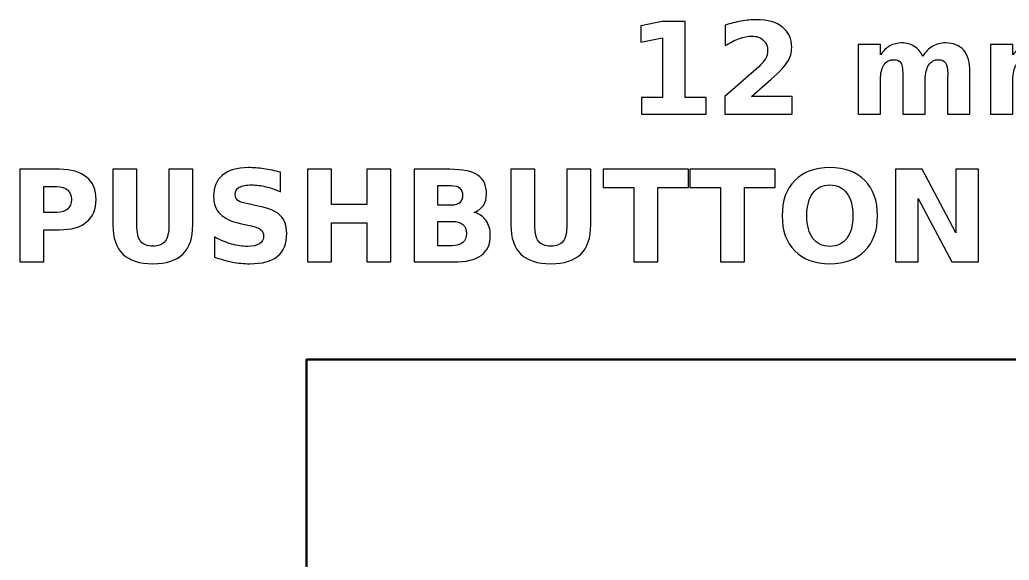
# Model space of a CAD drawing. Header units: centimetres. Extents: x -11.44 to -9.56, y -15.64 to -13.85.
# Drawn here: x -11.443 to -10.345, y -14.448 to -13.848 of the extents above; entities that cross this region are included whole.
import ezdxf

# ---------------------------------------------------------------- set-up
doc = ezdxf.new("R2010")
doc.units = ezdxf.units.CM
doc.header["$MEASUREMENT"] = 0
doc.layers.add('Layer 1', color=7, linetype='Continuous')

msp = doc.modelspace()

# ---------------------------------------------------------------- linework, layer by layer
at = {"layer": 'Layer 1', "color": 7, "lineweight": 50}
msp.add_lwpolyline([(-11.125, -15.475), (-9.875, -15.475), (-9.875, -14.225), (-11.125, -14.225), (-11.125, -15.475)], close=True, dxfattribs=at)
at = {"layer": 'Layer 1', "color": 250}
for points, knots in [([(-10.75327, -13.93415), (-10.75327, -13.93415), (-10.72984, -13.93415), (-10.72984, -13.93415), (-10.72984, -13.93415), (-10.72984, -13.93415), (-10.72984, -13.86766), (-10.72984, -13.86766), (-10.72984, -13.86766), (-10.72984, -13.86766), (-10.75388, -13.87263), (-10.75388, -13.87263), (-10.75388, -13.87263), (-10.75388, -13.87263), (-10.75388, -13.85456), (-10.75388, -13.85456), (-10.75388, -13.85456), (-10.75388, -13.85456), (-10.72998, -13.8496), (-10.72998, -13.8496), (-10.72998, -13.8496), (-10.72998, -13.8496), (-10.70477, -13.8496), (-10.70477, -13.8496), (-10.70477, -13.8496), (-10.70477, -13.8496), (-10.70477, -13.93415), (-10.70477, -13.93415), (-10.70477, -13.93415), (-10.70477, -13.93415), (-10.68135, -13.93415), (-10.68135, -13.93415), (-10.68135, -13.93415), (-10.68135, -13.93415), (-10.68135, -13.95247), (-10.68135, -13.95247), (-10.68135, -13.95247), (-10.68135, -13.95247), (-10.75327, -13.95247), (-10.75327, -13.95247), (-10.75327, -13.95247), (-10.75327, -13.95247), (-10.75327, -13.93415), (-10.75327, -13.93415)], [0, 0, 0, 0, 0.0909091, 0.0909091, 0.0909091, 0.0909091, 0.1818182, 0.1818182, 0.1818182, 0.1818182, 0.2727273, 0.2727273, 0.2727273, 0.2727273, 0.3636364, 0.3636364, 0.3636364, 0.3636364, 0.4545455, 0.4545455, 0.4545455, 0.4545455, 0.5454545, 0.5454545, 0.5454545, 0.5454545, 0.6363636, 0.6363636, 0.6363636, 0.6363636, 0.7272727, 0.7272727, 0.7272727, 0.7272727, 0.8181818, 0.8181818, 0.8181818, 0.8181818, 0.9090909, 0.9090909, 0.9090909, 0.9090909, 1, 1, 1, 1]), ([(-10.63095, -13.93297), (-10.63095, -13.93297), (-10.58567, -13.93297), (-10.58567, -13.93297), (-10.58567, -13.93297), (-10.58567, -13.93297), (-10.58567, -13.95247), (-10.58567, -13.95247), (-10.58567, -13.95247), (-10.58567, -13.95247), (-10.66044, -13.95247), (-10.66044, -13.95247), (-10.66044, -13.95247), (-10.66044, -13.95247), (-10.66044, -13.93297), (-10.66044, -13.93297), (-10.66044, -13.93297), (-10.66044, -13.93297), (-10.62288, -13.89984), (-10.62288, -13.89984), (-10.62288, -13.89984), (-10.61952, -13.8968), (-10.61705, -13.89384), (-10.61545, -13.89095), (-10.61545, -13.89095), (-10.61383, -13.88805), (-10.61303, -13.88504), (-10.61303, -13.88191), (-10.61303, -13.88191), (-10.61303, -13.87709), (-10.61465, -13.87321), (-10.61789, -13.87027), (-10.61789, -13.87027), (-10.62112, -13.86733), (-10.62542, -13.86588), (-10.63081, -13.86588), (-10.63081, -13.86588), (-10.63494, -13.86588), (-10.63946, -13.86677), (-10.64438, -13.86853), (-10.64438, -13.86853), (-10.64929, -13.8703), (-10.65456, -13.87293), (-10.66016, -13.87641), (-10.66016, -13.87641), (-10.66016, -13.87641), (-10.66016, -13.85381), (-10.66016, -13.85381), (-10.66016, -13.85381), (-10.65418, -13.85184), (-10.64828, -13.85033), (-10.64245, -13.8493), (-10.64245, -13.8493), (-10.63661, -13.84826), (-10.6309, -13.84774), (-10.62528, -13.84774), (-10.62528, -13.84774), (-10.61298, -13.84774), (-10.60341, -13.85045), (-10.59659, -13.85588), (-10.59659, -13.85588), (-10.58977, -13.86129), (-10.58636, -13.86884), (-10.58636, -13.87855), (-10.58636, -13.87855), (-10.58636, -13.88415), (-10.58781, -13.88937), (-10.59071, -13.89422), (-10.59071, -13.89422), (-10.5936, -13.89906), (-10.59969, -13.90555), (-10.60896, -13.91369), (-10.60896, -13.91369), (-10.60896, -13.91369), (-10.63095, -13.93297), (-10.63095, -13.93297)], [0, 0, 0, 0, 0.0526316, 0.0526316, 0.0526316, 0.0526316, 0.1052632, 0.1052632, 0.1052632, 0.1052632, 0.1578947, 0.1578947, 0.1578947, 0.1578947, 0.2105263, 0.2105263, 0.2105263, 0.2105263, 0.2631579, 0.2631579, 0.2631579, 0.2631579, 0.3157895, 0.3157895, 0.3157895, 0.3157895, 0.3684211, 0.3684211, 0.3684211, 0.3684211, 0.4210526, 0.4210526, 0.4210526, 0.4210526, 0.4736842, 0.4736842, 0.4736842, 0.4736842, 0.5263158, 0.5263158, 0.5263158, 0.5263158, 0.5789474, 0.5789474, 0.5789474, 0.5789474, 0.6315789, 0.6315789, 0.6315789, 0.6315789, 0.6842105, 0.6842105, 0.6842105, 0.6842105, 0.7368421, 0.7368421, 0.7368421, 0.7368421, 0.7894737, 0.7894737, 0.7894737, 0.7894737, 0.8421053, 0.8421053, 0.8421053, 0.8421053, 0.8947368, 0.8947368, 0.8947368, 0.8947368, 0.9473684, 0.9473684, 0.9473684, 0.9473684, 1, 1, 1, 1]), ([(-10.44092, -13.88812), (-10.43779, -13.88335), (-10.4341, -13.8797), (-10.42979, -13.87721), (-10.42979, -13.87721), (-10.42549, -13.87469), (-10.42079, -13.87345), (-10.41564, -13.87345), (-10.41564, -13.87345), (-10.40677, -13.87345), (-10.40002, -13.87618), (-10.39539, -13.88166), (-10.39539, -13.88166), (-10.39075, -13.88711), (-10.38842, -13.89506), (-10.38842, -13.90548), (-10.38842, -13.90548), (-10.38842, -13.90548), (-10.38842, -13.95247), (-10.38842, -13.95247), (-10.38842, -13.95247), (-10.38842, -13.95247), (-10.41324, -13.95247), (-10.41324, -13.95247), (-10.41324, -13.95247), (-10.41324, -13.95247), (-10.41324, -13.91223), (-10.41324, -13.91223), (-10.41324, -13.91223), (-10.41319, -13.91164), (-10.41317, -13.91103), (-10.41314, -13.91037), (-10.41314, -13.91037), (-10.41312, -13.90974), (-10.4131, -13.90882), (-10.4131, -13.90762), (-10.4131, -13.90762), (-10.4131, -13.90216), (-10.41389, -13.89819), (-10.41552, -13.89574), (-10.41552, -13.89574), (-10.41712, -13.89327), (-10.4197, -13.89205), (-10.42328, -13.89205), (-10.42328, -13.89205), (-10.42798, -13.89205), (-10.43158, -13.89398), (-10.43414, -13.89784), (-10.43414, -13.89784), (-10.43668, -13.90169), (-10.438, -13.90727), (-10.4381, -13.91458), (-10.4381, -13.91458), (-10.4381, -13.91458), (-10.4381, -13.95247), (-10.4381, -13.95247), (-10.4381, -13.95247), (-10.4381, -13.95247), (-10.46291, -13.95247), (-10.46291, -13.95247), (-10.46291, -13.95247), (-10.46291, -13.95247), (-10.46291, -13.91223), (-10.46291, -13.91223), (-10.46291, -13.91223), (-10.46291, -13.90369), (-10.46364, -13.89819), (-10.46512, -13.89574), (-10.46512, -13.89574), (-10.46658, -13.89327), (-10.46919, -13.89205), (-10.47295, -13.89205), (-10.47295, -13.89205), (-10.4777, -13.89205), (-10.48135, -13.894), (-10.48391, -13.89788), (-10.48391, -13.89788), (-10.48647, -13.90176), (-10.48777, -13.90729), (-10.48777, -13.91451), (-10.48777, -13.91451), (-10.48777, -13.91451), (-10.48777, -13.95247), (-10.48777, -13.95247), (-10.48777, -13.95247), (-10.48777, -13.95247), (-10.51258, -13.95247), (-10.51258, -13.95247), (-10.51258, -13.95247), (-10.51258, -13.95247), (-10.51258, -13.87531), (-10.51258, -13.87531), (-10.51258, -13.87531), (-10.51258, -13.87531), (-10.48777, -13.87531), (-10.48777, -13.87531), (-10.48777, -13.87531), (-10.48777, -13.87531), (-10.48777, -13.88662), (-10.48777, -13.88662), (-10.48777, -13.88662), (-10.48473, -13.88224), (-10.48125, -13.87898), (-10.47732, -13.87676), (-10.47732, -13.87676), (-10.4734, -13.87455), (-10.46907, -13.87345), (-10.46434, -13.87345), (-10.46434, -13.87345), (-10.45903, -13.87345), (-10.4543, -13.87474), (-10.45023, -13.87731), (-10.45023, -13.87731), (-10.44614, -13.87989), (-10.44303, -13.88349), (-10.44092, -13.88812)], [0, 0, 0, 0, 0.0344828, 0.0344828, 0.0344828, 0.0344828, 0.0689655, 0.0689655, 0.0689655, 0.0689655, 0.1034483, 0.1034483, 0.1034483, 0.1034483, 0.137931, 0.137931, 0.137931, 0.137931, 0.1724138, 0.1724138, 0.1724138, 0.1724138, 0.2068966, 0.2068966, 0.2068966, 0.2068966, 0.2413793, 0.2413793, 0.2413793, 0.2413793, 0.2758621, 0.2758621, 0.2758621, 0.2758621, 0.3103448, 0.3103448, 0.3103448, 0.3103448, 0.3448276, 0.3448276, 0.3448276, 0.3448276, 0.3793103, 0.3793103, 0.3793103, 0.3793103, 0.4137931, 0.4137931, 0.4137931, 0.4137931, 0.4482759, 0.4482759, 0.4482759, 0.4482759, 0.4827586, 0.4827586, 0.4827586, 0.4827586, 0.5172414, 0.5172414, 0.5172414, 0.5172414, 0.5517241, 0.5517241, 0.5517241, 0.5517241, 0.5862069, 0.5862069, 0.5862069, 0.5862069, 0.6206897, 0.6206897, 0.6206897, 0.6206897, 0.6551724, 0.6551724, 0.6551724, 0.6551724, 0.6896552, 0.6896552, 0.6896552, 0.6896552, 0.7241379, 0.7241379, 0.7241379, 0.7241379, 0.7586207, 0.7586207, 0.7586207, 0.7586207, 0.7931034, 0.7931034, 0.7931034, 0.7931034, 0.8275862, 0.8275862, 0.8275862, 0.8275862, 0.862069, 0.862069, 0.862069, 0.862069, 0.8965517, 0.8965517, 0.8965517, 0.8965517, 0.9310345, 0.9310345, 0.9310345, 0.9310345, 0.9655172, 0.9655172, 0.9655172, 0.9655172, 1, 1, 1, 1]), ([(-10.29388, -13.88812), (-10.29075, -13.88335), (-10.28706, -13.8797), (-10.28275, -13.87721), (-10.28275, -13.87721), (-10.27845, -13.87469), (-10.27375, -13.87345), (-10.2686, -13.87345), (-10.2686, -13.87345), (-10.25973, -13.87345), (-10.25298, -13.87618), (-10.24835, -13.88166), (-10.24835, -13.88166), (-10.24371, -13.88711), (-10.24138, -13.89506), (-10.24138, -13.90548), (-10.24138, -13.90548), (-10.24138, -13.90548), (-10.24138, -13.95247), (-10.24138, -13.95247), (-10.24138, -13.95247), (-10.24138, -13.95247), (-10.2662, -13.95247), (-10.2662, -13.95247), (-10.2662, -13.95247), (-10.2662, -13.95247), (-10.2662, -13.91223), (-10.2662, -13.91223), (-10.2662, -13.91223), (-10.26615, -13.91164), (-10.26613, -13.91103), (-10.2661, -13.91037), (-10.2661, -13.91037), (-10.26608, -13.90974), (-10.26606, -13.90882), (-10.26606, -13.90762), (-10.26606, -13.90762), (-10.26606, -13.90216), (-10.26685, -13.89819), (-10.26848, -13.89574), (-10.26848, -13.89574), (-10.27008, -13.89327), (-10.27266, -13.89205), (-10.27624, -13.89205), (-10.27624, -13.89205), (-10.28094, -13.89205), (-10.28454, -13.89398), (-10.2871, -13.89784), (-10.2871, -13.89784), (-10.28964, -13.90169), (-10.29096, -13.90727), (-10.29106, -13.91458), (-10.29106, -13.91458), (-10.29106, -13.91458), (-10.29106, -13.95247), (-10.29106, -13.95247), (-10.29106, -13.95247), (-10.29106, -13.95247), (-10.31587, -13.95247), (-10.31587, -13.95247), (-10.31587, -13.95247), (-10.31587, -13.95247), (-10.31587, -13.91223), (-10.31587, -13.91223), (-10.31587, -13.91223), (-10.31587, -13.90369), (-10.3166, -13.89819), (-10.31808, -13.89574), (-10.31808, -13.89574), (-10.31954, -13.89327), (-10.32215, -13.89205), (-10.32591, -13.89205), (-10.32591, -13.89205), (-10.33066, -13.89205), (-10.33431, -13.894), (-10.33687, -13.89788), (-10.33687, -13.89788), (-10.33943, -13.90176), (-10.34073, -13.90729), (-10.34073, -13.91451), (-10.34073, -13.91451), (-10.34073, -13.91451), (-10.34073, -13.95247), (-10.34073, -13.95247), (-10.34073, -13.95247), (-10.34073, -13.95247), (-10.36554, -13.95247), (-10.36554, -13.95247), (-10.36554, -13.95247), (-10.36554, -13.95247), (-10.36554, -13.87531), (-10.36554, -13.87531), (-10.36554, -13.87531), (-10.36554, -13.87531), (-10.34073, -13.87531), (-10.34073, -13.87531), (-10.34073, -13.87531), (-10.34073, -13.87531), (-10.34073, -13.88662), (-10.34073, -13.88662), (-10.34073, -13.88662), (-10.33769, -13.88224), (-10.33421, -13.87898), (-10.33028, -13.87676), (-10.33028, -13.87676), (-10.32636, -13.87455), (-10.32203, -13.87345), (-10.3173, -13.87345), (-10.3173, -13.87345), (-10.31199, -13.87345), (-10.30726, -13.87474), (-10.30319, -13.87731), (-10.30319, -13.87731), (-10.2991, -13.87989), (-10.29599, -13.88349), (-10.29388, -13.88812)], [0, 0, 0, 0, 0.0344828, 0.0344828, 0.0344828, 0.0344828, 0.0689655, 0.0689655, 0.0689655, 0.0689655, 0.1034483, 0.1034483, 0.1034483, 0.1034483, 0.137931, 0.137931, 0.137931, 0.137931, 0.1724138, 0.1724138, 0.1724138, 0.1724138, 0.2068966, 0.2068966, 0.2068966, 0.2068966, 0.2413793, 0.2413793, 0.2413793, 0.2413793, 0.2758621, 0.2758621, 0.2758621, 0.2758621, 0.3103448, 0.3103448, 0.3103448, 0.3103448, 0.3448276, 0.3448276, 0.3448276, 0.3448276, 0.3793103, 0.3793103, 0.3793103, 0.3793103, 0.4137931, 0.4137931, 0.4137931, 0.4137931, 0.4482759, 0.4482759, 0.4482759, 0.4482759, 0.4827586, 0.4827586, 0.4827586, 0.4827586, 0.5172414, 0.5172414, 0.5172414, 0.5172414, 0.5517241, 0.5517241, 0.5517241, 0.5517241, 0.5862069, 0.5862069, 0.5862069, 0.5862069, 0.6206897, 0.6206897, 0.6206897, 0.6206897, 0.6551724, 0.6551724, 0.6551724, 0.6551724, 0.6896552, 0.6896552, 0.6896552, 0.6896552, 0.7241379, 0.7241379, 0.7241379, 0.7241379, 0.7586207, 0.7586207, 0.7586207, 0.7586207, 0.7931034, 0.7931034, 0.7931034, 0.7931034, 0.8275862, 0.8275862, 0.8275862, 0.8275862, 0.862069, 0.862069, 0.862069, 0.862069, 0.8965517, 0.8965517, 0.8965517, 0.8965517, 0.9310345, 0.9310345, 0.9310345, 0.9310345, 0.9655172, 0.9655172, 0.9655172, 0.9655172, 1, 1, 1, 1]), ([(-11.44335, -14.01385), (-11.44335, -14.01385), (-11.39933, -14.01385), (-11.39933, -14.01385), (-11.39933, -14.01385), (-11.38623, -14.01385), (-11.37618, -14.01677), (-11.36917, -14.02258), (-11.36917, -14.02258), (-11.36217, -14.02839), (-11.35866, -14.03666), (-11.35866, -14.04741), (-11.35866, -14.04741), (-11.35866, -14.05818), (-11.36217, -14.06648), (-11.36917, -14.07229), (-11.36917, -14.07229), (-11.37618, -14.0781), (-11.38623, -14.08102), (-11.39933, -14.08102), (-11.39933, -14.08102), (-11.39933, -14.08102), (-11.41682, -14.08102), (-11.41682, -14.08102), (-11.41682, -14.08102), (-11.41682, -14.08102), (-11.41682, -14.11672), (-11.41682, -14.11672), (-11.41682, -14.11672), (-11.41682, -14.11672), (-11.44335, -14.11672), (-11.44335, -14.11672), (-11.44335, -14.11672), (-11.44335, -14.11672), (-11.44335, -14.01385), (-11.44335, -14.01385)], [0, 0, 0, 0, 0.1111111, 0.1111111, 0.1111111, 0.1111111, 0.2222222, 0.2222222, 0.2222222, 0.2222222, 0.3333333, 0.3333333, 0.3333333, 0.3333333, 0.4444444, 0.4444444, 0.4444444, 0.4444444, 0.5555556, 0.5555556, 0.5555556, 0.5555556, 0.6666667, 0.6666667, 0.6666667, 0.6666667, 0.7777778, 0.7777778, 0.7777778, 0.7777778, 0.8888889, 0.8888889, 0.8888889, 0.8888889, 1, 1, 1, 1]), ([(-11.33994, -14.01385), (-11.33994, -14.01385), (-11.31341, -14.01385), (-11.31341, -14.01385), (-11.31341, -14.01385), (-11.31341, -14.01385), (-11.31341, -14.07552), (-11.31341, -14.07552), (-11.31341, -14.07552), (-11.31341, -14.08401), (-11.31203, -14.0901), (-11.30925, -14.09374), (-11.30925, -14.09374), (-11.30647, -14.09739), (-11.30194, -14.09922), (-11.29563, -14.09922), (-11.29563, -14.09922), (-11.28928, -14.09922), (-11.28472, -14.09739), (-11.28195, -14.09374), (-11.28195, -14.09374), (-11.27917, -14.0901), (-11.27778, -14.08401), (-11.27778, -14.07552), (-11.27778, -14.07552), (-11.27778, -14.07552), (-11.27778, -14.01385), (-11.27778, -14.01385), (-11.27778, -14.01385), (-11.27778, -14.01385), (-11.25125, -14.01385), (-11.25125, -14.01385), (-11.25125, -14.01385), (-11.25125, -14.01385), (-11.25125, -14.07552), (-11.25125, -14.07552), (-11.25125, -14.07552), (-11.25125, -14.09007), (-11.2549, -14.10092), (-11.26221, -14.10804), (-11.26221, -14.10804), (-11.2695, -14.11517), (-11.28065, -14.11872), (-11.29563, -14.11872), (-11.29563, -14.11872), (-11.31057, -14.11872), (-11.32169, -14.11517), (-11.32898, -14.10804), (-11.32898, -14.10804), (-11.3363, -14.10092), (-11.33994, -14.09007), (-11.33994, -14.07552), (-11.33994, -14.07552), (-11.33994, -14.07552), (-11.33994, -14.01385), (-11.33994, -14.01385)], [0, 0, 0, 0, 0.0714286, 0.0714286, 0.0714286, 0.0714286, 0.1428571, 0.1428571, 0.1428571, 0.1428571, 0.2142857, 0.2142857, 0.2142857, 0.2142857, 0.2857143, 0.2857143, 0.2857143, 0.2857143, 0.3571429, 0.3571429, 0.3571429, 0.3571429, 0.4285714, 0.4285714, 0.4285714, 0.4285714, 0.5, 0.5, 0.5, 0.5, 0.5714286, 0.5714286, 0.5714286, 0.5714286, 0.6428571, 0.6428571, 0.6428571, 0.6428571, 0.7142857, 0.7142857, 0.7142857, 0.7142857, 0.7857143, 0.7857143, 0.7857143, 0.7857143, 0.8571429, 0.8571429, 0.8571429, 0.8571429, 0.9285714, 0.9285714, 0.9285714, 0.9285714, 1, 1, 1, 1]), ([(-11.15377, -14.0171), (-11.15377, -14.0171), (-11.15377, -14.03885), (-11.15377, -14.03885), (-11.15377, -14.03885), (-11.15942, -14.03633), (-11.16494, -14.03443), (-11.1703, -14.03314), (-11.1703, -14.03314), (-11.17569, -14.03184), (-11.18077, -14.03121), (-11.18554, -14.03121), (-11.18554, -14.03121), (-11.19187, -14.03121), (-11.19657, -14.03208), (-11.19961, -14.03382), (-11.19961, -14.03382), (-11.20264, -14.03558), (-11.20415, -14.03829), (-11.20415, -14.04196), (-11.20415, -14.04196), (-11.20415, -14.04471), (-11.20314, -14.04687), (-11.20109, -14.0484), (-11.20109, -14.0484), (-11.19904, -14.04993), (-11.19533, -14.05127), (-11.18994, -14.05237), (-11.18994, -14.05237), (-11.18994, -14.05237), (-11.17865, -14.05463), (-11.17865, -14.05463), (-11.17865, -14.05463), (-11.1672, -14.05694), (-11.15909, -14.06042), (-11.15427, -14.06512), (-11.15427, -14.06512), (-11.14944, -14.0698), (-11.14702, -14.07646), (-11.14702, -14.08509), (-11.14702, -14.08509), (-11.14702, -14.09645), (-11.15038, -14.10489), (-11.15711, -14.11042), (-11.15711, -14.11042), (-11.16384, -14.11594), (-11.17411, -14.11872), (-11.18794, -14.11872), (-11.18794, -14.11872), (-11.19448, -14.11872), (-11.20102, -14.11811), (-11.20758, -14.11686), (-11.20758, -14.11686), (-11.21414, -14.11561), (-11.22073, -14.11378), (-11.22729, -14.11136), (-11.22729, -14.11136), (-11.22729, -14.11136), (-11.22729, -14.08897), (-11.22729, -14.08897), (-11.22729, -14.08897), (-11.22073, -14.09245), (-11.21438, -14.09508), (-11.20824, -14.09685), (-11.20824, -14.09685), (-11.2021, -14.09861), (-11.1962, -14.0995), (-11.19051, -14.0995), (-11.19051, -14.0995), (-11.18472, -14.0995), (-11.18028, -14.09854), (-11.1772, -14.09661), (-11.1772, -14.09661), (-11.17411, -14.09468), (-11.17259, -14.09193), (-11.17259, -14.08833), (-11.17259, -14.08833), (-11.17259, -14.08513), (-11.17362, -14.08264), (-11.17571, -14.0809), (-11.17571, -14.0809), (-11.17781, -14.07916), (-11.18197, -14.07759), (-11.18823, -14.07622), (-11.18823, -14.07622), (-11.18823, -14.07622), (-11.1985, -14.07394), (-11.1985, -14.07394), (-11.1985, -14.07394), (-11.20878, -14.07173), (-11.21631, -14.06823), (-11.22106, -14.0634), (-11.22106, -14.0634), (-11.22581, -14.05858), (-11.22818, -14.05207), (-11.22818, -14.04391), (-11.22818, -14.04391), (-11.22818, -14.03365), (-11.22487, -14.02577), (-11.21826, -14.02027), (-11.21826, -14.02027), (-11.21165, -14.01474), (-11.20215, -14.01199), (-11.18973, -14.01199), (-11.18973, -14.01199), (-11.18409, -14.01199), (-11.17828, -14.01242), (-11.1723, -14.01326), (-11.1723, -14.01326), (-11.16633, -14.01411), (-11.16015, -14.01538), (-11.15377, -14.0171)], [0, 0, 0, 0, 0.0357143, 0.0357143, 0.0357143, 0.0357143, 0.0714286, 0.0714286, 0.0714286, 0.0714286, 0.1071429, 0.1071429, 0.1071429, 0.1071429, 0.1428571, 0.1428571, 0.1428571, 0.1428571, 0.1785714, 0.1785714, 0.1785714, 0.1785714, 0.2142857, 0.2142857, 0.2142857, 0.2142857, 0.25, 0.25, 0.25, 0.25, 0.2857143, 0.2857143, 0.2857143, 0.2857143, 0.3214286, 0.3214286, 0.3214286, 0.3214286, 0.3571429, 0.3571429, 0.3571429, 0.3571429, 0.3928571, 0.3928571, 0.3928571, 0.3928571, 0.4285714, 0.4285714, 0.4285714, 0.4285714, 0.4642857, 0.4642857, 0.4642857, 0.4642857, 0.5, 0.5, 0.5, 0.5, 0.5357143, 0.5357143, 0.5357143, 0.5357143, 0.5714286, 0.5714286, 0.5714286, 0.5714286, 0.6071429, 0.6071429, 0.6071429, 0.6071429, 0.6428571, 0.6428571, 0.6428571, 0.6428571, 0.6785714, 0.6785714, 0.6785714, 0.6785714, 0.7142857, 0.7142857, 0.7142857, 0.7142857, 0.75, 0.75, 0.75, 0.75, 0.7857143, 0.7857143, 0.7857143, 0.7857143, 0.8214286, 0.8214286, 0.8214286, 0.8214286, 0.8571429, 0.8571429, 0.8571429, 0.8571429, 0.8928571, 0.8928571, 0.8928571, 0.8928571, 0.9285714, 0.9285714, 0.9285714, 0.9285714, 0.9642857, 0.9642857, 0.9642857, 0.9642857, 1, 1, 1, 1]), ([(-11.12374, -14.01385), (-11.12374, -14.01385), (-11.09721, -14.01385), (-11.09721, -14.01385), (-11.09721, -14.01385), (-11.09721, -14.01385), (-11.09721, -14.05306), (-11.09721, -14.05306), (-11.09721, -14.05306), (-11.09721, -14.05306), (-11.05808, -14.05306), (-11.05808, -14.05306), (-11.05808, -14.05306), (-11.05808, -14.05306), (-11.05808, -14.01385), (-11.05808, -14.01385), (-11.05808, -14.01385), (-11.05808, -14.01385), (-11.03155, -14.01385), (-11.03155, -14.01385), (-11.03155, -14.01385), (-11.03155, -14.01385), (-11.03155, -14.11672), (-11.03155, -14.11672), (-11.03155, -14.11672), (-11.03155, -14.11672), (-11.05808, -14.11672), (-11.05808, -14.11672), (-11.05808, -14.11672), (-11.05808, -14.11672), (-11.05808, -14.07312), (-11.05808, -14.07312), (-11.05808, -14.07312), (-11.05808, -14.07312), (-11.09721, -14.07312), (-11.09721, -14.07312), (-11.09721, -14.07312), (-11.09721, -14.07312), (-11.09721, -14.11672), (-11.09721, -14.11672), (-11.09721, -14.11672), (-11.09721, -14.11672), (-11.12374, -14.11672), (-11.12374, -14.11672), (-11.12374, -14.11672), (-11.12374, -14.11672), (-11.12374, -14.01385), (-11.12374, -14.01385)], [0, 0, 0, 0, 0.0833333, 0.0833333, 0.0833333, 0.0833333, 0.1666667, 0.1666667, 0.1666667, 0.1666667, 0.25, 0.25, 0.25, 0.25, 0.3333333, 0.3333333, 0.3333333, 0.3333333, 0.4166667, 0.4166667, 0.4166667, 0.4166667, 0.5, 0.5, 0.5, 0.5, 0.5833333, 0.5833333, 0.5833333, 0.5833333, 0.6666667, 0.6666667, 0.6666667, 0.6666667, 0.75, 0.75, 0.75, 0.75, 0.8333333, 0.8333333, 0.8333333, 0.8333333, 0.9166667, 0.9166667, 0.9166667, 0.9166667, 1, 1, 1, 1]), ([(-10.93888, -14.06166), (-10.93319, -14.06331), (-10.92877, -14.06637), (-10.92564, -14.07084), (-10.92564, -14.07084), (-10.92251, -14.07528), (-10.92096, -14.08076), (-10.92096, -14.08723), (-10.92096, -14.08723), (-10.92096, -14.09715), (-10.92433, -14.10454), (-10.93103, -14.10941), (-10.93103, -14.10941), (-10.93773, -14.11427), (-10.94794, -14.11672), (-10.96163, -14.11672), (-10.96163, -14.11672), (-10.96163, -14.11672), (-11.00565, -14.11672), (-11.00565, -14.11672), (-11.00565, -14.11672), (-11.00565, -14.11672), (-11.00565, -14.01385), (-11.00565, -14.01385), (-11.00565, -14.01385), (-11.00565, -14.01385), (-10.96583, -14.01385), (-10.96583, -14.01385), (-10.96583, -14.01385), (-10.95154, -14.01385), (-10.94119, -14.01601), (-10.93479, -14.02032), (-10.93479, -14.02032), (-10.92837, -14.02465), (-10.92517, -14.03156), (-10.92517, -14.04106), (-10.92517, -14.04106), (-10.92517, -14.04607), (-10.92635, -14.05033), (-10.92868, -14.05386), (-10.92868, -14.05386), (-10.93103, -14.05736), (-10.93441, -14.05997), (-10.93888, -14.06166)], [0, 0, 0, 0, 0.0909091, 0.0909091, 0.0909091, 0.0909091, 0.1818182, 0.1818182, 0.1818182, 0.1818182, 0.2727273, 0.2727273, 0.2727273, 0.2727273, 0.3636364, 0.3636364, 0.3636364, 0.3636364, 0.4545455, 0.4545455, 0.4545455, 0.4545455, 0.5454545, 0.5454545, 0.5454545, 0.5454545, 0.6363636, 0.6363636, 0.6363636, 0.6363636, 0.7272727, 0.7272727, 0.7272727, 0.7272727, 0.8181818, 0.8181818, 0.8181818, 0.8181818, 0.9090909, 0.9090909, 0.9090909, 0.9090909, 1, 1, 1, 1]), ([(-10.8981, -14.01385), (-10.8981, -14.01385), (-10.87157, -14.01385), (-10.87157, -14.01385), (-10.87157, -14.01385), (-10.87157, -14.01385), (-10.87157, -14.07552), (-10.87157, -14.07552), (-10.87157, -14.07552), (-10.87157, -14.08401), (-10.87019, -14.0901), (-10.86741, -14.09374), (-10.86741, -14.09374), (-10.86463, -14.09739), (-10.8601, -14.09922), (-10.85379, -14.09922), (-10.85379, -14.09922), (-10.84744, -14.09922), (-10.84288, -14.09739), (-10.84011, -14.09374), (-10.84011, -14.09374), (-10.83733, -14.0901), (-10.83594, -14.08401), (-10.83594, -14.07552), (-10.83594, -14.07552), (-10.83594, -14.07552), (-10.83594, -14.01385), (-10.83594, -14.01385), (-10.83594, -14.01385), (-10.83594, -14.01385), (-10.80941, -14.01385), (-10.80941, -14.01385), (-10.80941, -14.01385), (-10.80941, -14.01385), (-10.80941, -14.07552), (-10.80941, -14.07552), (-10.80941, -14.07552), (-10.80941, -14.09007), (-10.81306, -14.10092), (-10.82037, -14.10804), (-10.82037, -14.10804), (-10.82766, -14.11517), (-10.83881, -14.11872), (-10.85379, -14.11872), (-10.85379, -14.11872), (-10.86873, -14.11872), (-10.87985, -14.11517), (-10.88714, -14.10804), (-10.88714, -14.10804), (-10.89446, -14.10092), (-10.8981, -14.09007), (-10.8981, -14.07552), (-10.8981, -14.07552), (-10.8981, -14.07552), (-10.8981, -14.01385), (-10.8981, -14.01385)], [0, 0, 0, 0, 0.0714286, 0.0714286, 0.0714286, 0.0714286, 0.1428571, 0.1428571, 0.1428571, 0.1428571, 0.2142857, 0.2142857, 0.2142857, 0.2142857, 0.2857143, 0.2857143, 0.2857143, 0.2857143, 0.3571429, 0.3571429, 0.3571429, 0.3571429, 0.4285714, 0.4285714, 0.4285714, 0.4285714, 0.5, 0.5, 0.5, 0.5, 0.5714286, 0.5714286, 0.5714286, 0.5714286, 0.6428571, 0.6428571, 0.6428571, 0.6428571, 0.7142857, 0.7142857, 0.7142857, 0.7142857, 0.7857143, 0.7857143, 0.7857143, 0.7857143, 0.8571429, 0.8571429, 0.8571429, 0.8571429, 0.9285714, 0.9285714, 0.9285714, 0.9285714, 1, 1, 1, 1]), ([(-10.7958, -14.01385), (-10.7958, -14.01385), (-10.701, -14.01385), (-10.701, -14.01385), (-10.701, -14.01385), (-10.701, -14.01385), (-10.701, -14.03391), (-10.701, -14.03391), (-10.701, -14.03391), (-10.701, -14.03391), (-10.7351, -14.03391), (-10.7351, -14.03391), (-10.7351, -14.03391), (-10.7351, -14.03391), (-10.7351, -14.11672), (-10.7351, -14.11672), (-10.7351, -14.11672), (-10.7351, -14.11672), (-10.76163, -14.11672), (-10.76163, -14.11672), (-10.76163, -14.11672), (-10.76163, -14.11672), (-10.76163, -14.03391), (-10.76163, -14.03391), (-10.76163, -14.03391), (-10.76163, -14.03391), (-10.7958, -14.03391), (-10.7958, -14.03391), (-10.7958, -14.03391), (-10.7958, -14.03391), (-10.7958, -14.01385), (-10.7958, -14.01385)], [0, 0, 0, 0, 0.125, 0.125, 0.125, 0.125, 0.25, 0.25, 0.25, 0.25, 0.375, 0.375, 0.375, 0.375, 0.5, 0.5, 0.5, 0.5, 0.625, 0.625, 0.625, 0.625, 0.75, 0.75, 0.75, 0.75, 0.875, 0.875, 0.875, 0.875, 1, 1, 1, 1]), ([(-10.69954, -14.01385), (-10.69954, -14.01385), (-10.60474, -14.01385), (-10.60474, -14.01385), (-10.60474, -14.01385), (-10.60474, -14.01385), (-10.60474, -14.03391), (-10.60474, -14.03391), (-10.60474, -14.03391), (-10.60474, -14.03391), (-10.63884, -14.03391), (-10.63884, -14.03391), (-10.63884, -14.03391), (-10.63884, -14.03391), (-10.63884, -14.11672), (-10.63884, -14.11672), (-10.63884, -14.11672), (-10.63884, -14.11672), (-10.66537, -14.11672), (-10.66537, -14.11672), (-10.66537, -14.11672), (-10.66537, -14.11672), (-10.66537, -14.03391), (-10.66537, -14.03391), (-10.66537, -14.03391), (-10.66537, -14.03391), (-10.69954, -14.03391), (-10.69954, -14.03391), (-10.69954, -14.03391), (-10.69954, -14.03391), (-10.69954, -14.01385), (-10.69954, -14.01385)], [0, 0, 0, 0, 0.125, 0.125, 0.125, 0.125, 0.25, 0.25, 0.25, 0.25, 0.375, 0.375, 0.375, 0.375, 0.5, 0.5, 0.5, 0.5, 0.625, 0.625, 0.625, 0.625, 0.75, 0.75, 0.75, 0.75, 0.875, 0.875, 0.875, 0.875, 1, 1, 1, 1]), ([(-10.54401, -14.01199), (-10.52748, -14.01199), (-10.51452, -14.01672), (-10.50516, -14.0262), (-10.50516, -14.0262), (-10.49578, -14.03565), (-10.4911, -14.0487), (-10.4911, -14.06538), (-10.4911, -14.06538), (-10.4911, -14.08201), (-10.49578, -14.09506), (-10.50516, -14.10451), (-10.50516, -14.10451), (-10.51452, -14.11399), (-10.52748, -14.11872), (-10.54401, -14.11872), (-10.54401, -14.11872), (-10.5605, -14.11872), (-10.57343, -14.11399), (-10.58284, -14.10451), (-10.58284, -14.10451), (-10.59222, -14.09506), (-10.59693, -14.08201), (-10.59693, -14.06538), (-10.59693, -14.06538), (-10.59693, -14.0487), (-10.59222, -14.03565), (-10.58284, -14.0262), (-10.58284, -14.0262), (-10.57343, -14.01672), (-10.5605, -14.01199), (-10.54401, -14.01199)], [0, 0, 0, 0, 0.125, 0.125, 0.125, 0.125, 0.25, 0.25, 0.25, 0.25, 0.375, 0.375, 0.375, 0.375, 0.5, 0.5, 0.5, 0.5, 0.625, 0.625, 0.625, 0.625, 0.75, 0.75, 0.75, 0.75, 0.875, 0.875, 0.875, 0.875, 1, 1, 1, 1]), ([(-10.47103, -14.01385), (-10.47103, -14.01385), (-10.4414, -14.01385), (-10.4414, -14.01385), (-10.4414, -14.01385), (-10.4414, -14.01385), (-10.40398, -14.08441), (-10.40398, -14.08441), (-10.40398, -14.08441), (-10.40398, -14.08441), (-10.40398, -14.01385), (-10.40398, -14.01385), (-10.40398, -14.01385), (-10.40398, -14.01385), (-10.37884, -14.01385), (-10.37884, -14.01385), (-10.37884, -14.01385), (-10.37884, -14.01385), (-10.37884, -14.11672), (-10.37884, -14.11672), (-10.37884, -14.11672), (-10.37884, -14.11672), (-10.40847, -14.11672), (-10.40847, -14.11672), (-10.40847, -14.11672), (-10.40847, -14.11672), (-10.44589, -14.04616), (-10.44589, -14.04616), (-10.44589, -14.04616), (-10.44589, -14.04616), (-10.44589, -14.11672), (-10.44589, -14.11672), (-10.44589, -14.11672), (-10.44589, -14.11672), (-10.47103, -14.11672), (-10.47103, -14.11672), (-10.47103, -14.11672), (-10.47103, -14.11672), (-10.47103, -14.01385), (-10.47103, -14.01385)], [0, 0, 0, 0, 0.1, 0.1, 0.1, 0.1, 0.2, 0.2, 0.2, 0.2, 0.3, 0.3, 0.3, 0.3, 0.4, 0.4, 0.4, 0.4, 0.5, 0.5, 0.5, 0.5, 0.6, 0.6, 0.6, 0.6, 0.7, 0.7, 0.7, 0.7, 0.8, 0.8, 0.8, 0.8, 0.9, 0.9, 0.9, 0.9, 1, 1, 1, 1]), ([(-11.41682, -14.03307), (-11.41682, -14.03307), (-11.41682, -14.0618), (-11.41682, -14.0618), (-11.41682, -14.0618), (-11.41682, -14.0618), (-11.40215, -14.0618), (-11.40215, -14.0618), (-11.40215, -14.0618), (-11.397, -14.0618), (-11.39302, -14.06056), (-11.39022, -14.05804), (-11.39022, -14.05804), (-11.38742, -14.05555), (-11.38601, -14.052), (-11.38601, -14.04741), (-11.38601, -14.04741), (-11.38601, -14.0428), (-11.38742, -14.03927), (-11.39022, -14.03678), (-11.39022, -14.03678), (-11.39302, -14.03431), (-11.397, -14.03307), (-11.40215, -14.03307), (-11.40215, -14.03307), (-11.40215, -14.03307), (-11.41682, -14.03307), (-11.41682, -14.03307)], [0, 0, 0, 0, 0.1428571, 0.1428571, 0.1428571, 0.1428571, 0.2857143, 0.2857143, 0.2857143, 0.2857143, 0.4285714, 0.4285714, 0.4285714, 0.4285714, 0.5714286, 0.5714286, 0.5714286, 0.5714286, 0.7142857, 0.7142857, 0.7142857, 0.7142857, 0.8571429, 0.8571429, 0.8571429, 0.8571429, 1, 1, 1, 1]), ([(-10.96445, -14.05367), (-10.96026, -14.05367), (-10.95709, -14.05275), (-10.95495, -14.05092), (-10.95495, -14.05092), (-10.95278, -14.04908), (-10.9517, -14.04638), (-10.9517, -14.04278), (-10.9517, -14.04278), (-10.9517, -14.03925), (-10.95278, -14.03657), (-10.95495, -14.03471), (-10.95495, -14.03471), (-10.95709, -14.03285), (-10.96026, -14.03191), (-10.96445, -14.03191), (-10.96445, -14.03191), (-10.96445, -14.03191), (-10.97912, -14.03191), (-10.97912, -14.03191), (-10.97912, -14.03191), (-10.97912, -14.03191), (-10.97912, -14.05367), (-10.97912, -14.05367), (-10.97912, -14.05367), (-10.97912, -14.05367), (-10.96445, -14.05367), (-10.96445, -14.05367)], [0, 0, 0, 0, 0.1428571, 0.1428571, 0.1428571, 0.1428571, 0.2857143, 0.2857143, 0.2857143, 0.2857143, 0.4285714, 0.4285714, 0.4285714, 0.4285714, 0.5714286, 0.5714286, 0.5714286, 0.5714286, 0.7142857, 0.7142857, 0.7142857, 0.7142857, 0.8571429, 0.8571429, 0.8571429, 0.8571429, 1, 1, 1, 1]), ([(-10.54401, -14.03121), (-10.5521, -14.03121), (-10.55836, -14.03419), (-10.56283, -14.04017), (-10.56283, -14.04017), (-10.56727, -14.04614), (-10.56951, -14.05454), (-10.56951, -14.06538), (-10.56951, -14.06538), (-10.56951, -14.0762), (-10.56727, -14.08457), (-10.56283, -14.09054), (-10.56283, -14.09054), (-10.55836, -14.09652), (-10.5521, -14.0995), (-10.54401, -14.0995), (-10.54401, -14.0995), (-10.53587, -14.0995), (-10.5296, -14.09652), (-10.52513, -14.09054), (-10.52513, -14.09054), (-10.52068, -14.08457), (-10.51845, -14.0762), (-10.51845, -14.06538), (-10.51845, -14.06538), (-10.51845, -14.05454), (-10.52068, -14.04614), (-10.52513, -14.04017), (-10.52513, -14.04017), (-10.5296, -14.03419), (-10.53587, -14.03121), (-10.54401, -14.03121)], [0, 0, 0, 0, 0.125, 0.125, 0.125, 0.125, 0.25, 0.25, 0.25, 0.25, 0.375, 0.375, 0.375, 0.375, 0.5, 0.5, 0.5, 0.5, 0.625, 0.625, 0.625, 0.625, 0.75, 0.75, 0.75, 0.75, 0.875, 0.875, 0.875, 0.875, 1, 1, 1, 1]), ([(-10.96355, -14.09866), (-10.95821, -14.09866), (-10.95422, -14.09753), (-10.95151, -14.09529), (-10.95151, -14.09529), (-10.94883, -14.09304), (-10.94749, -14.08963), (-10.94749, -14.08509), (-10.94749, -14.08509), (-10.94749, -14.08064), (-10.94883, -14.0773), (-10.95149, -14.07507), (-10.95149, -14.07507), (-10.95415, -14.07283), (-10.95817, -14.07173), (-10.96355, -14.07173), (-10.96355, -14.07173), (-10.96355, -14.07173), (-10.97912, -14.07173), (-10.97912, -14.07173), (-10.97912, -14.07173), (-10.97912, -14.07173), (-10.97912, -14.09866), (-10.97912, -14.09866), (-10.97912, -14.09866), (-10.97912, -14.09866), (-10.96355, -14.09866), (-10.96355, -14.09866)], [0, 0, 0, 0, 0.1428571, 0.1428571, 0.1428571, 0.1428571, 0.2857143, 0.2857143, 0.2857143, 0.2857143, 0.4285714, 0.4285714, 0.4285714, 0.4285714, 0.5714286, 0.5714286, 0.5714286, 0.5714286, 0.7142857, 0.7142857, 0.7142857, 0.7142857, 0.8571429, 0.8571429, 0.8571429, 0.8571429, 1, 1, 1, 1])]:
    msp.add_open_spline(points, degree=3, knots=knots, dxfattribs=at)

doc.saveas('drawing.dxf')
